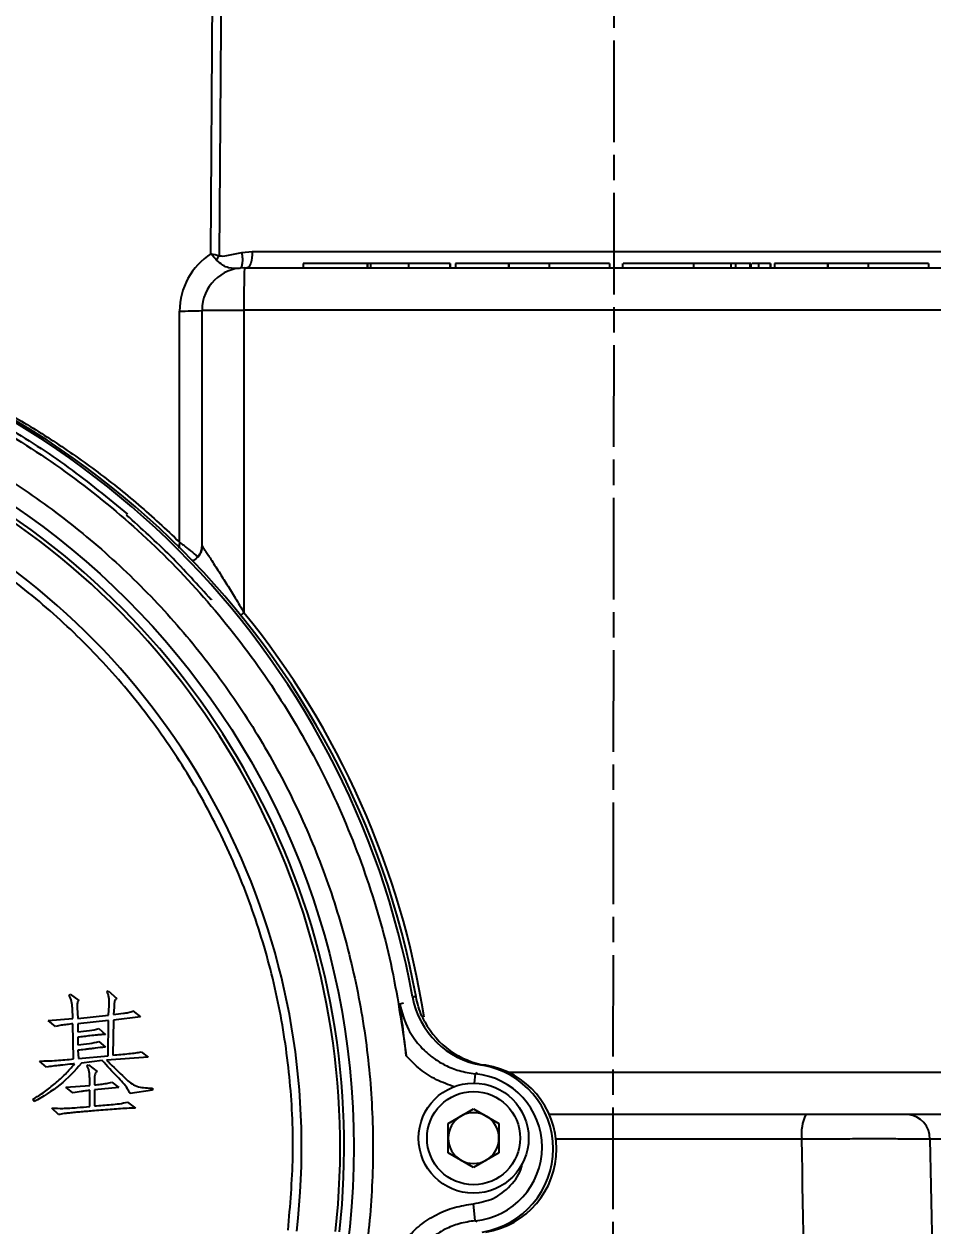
# Model space of a CAD drawing. Header units: millimetres. Extents: x 1756 to 4801, y 514 to 2668.
# Drawn here: x 2619 to 2726.4, y 2249 to 2390.9 of the extents above; entities that cross this region are included whole.
import ezdxf

# ---------------------------------------------------------------- set-up
doc = ezdxf.new("R2010")
doc.units = ezdxf.units.MM
doc.linetypes.add('AM_ISO08W050', pattern=[18, 12, -1.5, 3, -1.5])
doc.layers.add('AM_5', color=3, linetype='Continuous', lineweight=25)
doc.layers.add('AM_7', color=4, linetype='AM_ISO08W050', lineweight=25)
doc.styles.add('SLDTEXTSTYLE1', font='txt.shx', dxfattribs={"width": 0.7, "bigfont": 'gbcbig.shx'})
doc.dimstyles.new('SLDDIMSTYLE12$0', dxfattribs={"dimtxt": 12, "dimasz": 10, "dimexe": 0, "dimexo": 0.0625, "dimgap": 0.875, "dimtad": 1, "dimdec": 1, "dimlfac": 1.8, "dimrnd": 1e-09, "dimzin": 12, "dimdsep": 46, "dimtxsty": 'SLDTEXTSTYLE1', "dimcen": 0.09, "dimdle": 8.16, "dimclrd": 3, "dimclre": 3, "dimadec": 0, "dimazin": 3, "dimtfac": 1, "dimtdec": 1, "dimtofl": 0, "dimtmove": 0, "dimatfit": 3, "dimfxl": 0, "dimfrac": 2, "dimtolj": 1, "dimlwd": 5, "dimlwe": 5, "dimarcsym": 0})

# ---------------------------------------------------------------- blocks, each defined once
blk = doc.blocks.new('*D47')
at = {"layer": 'AM_5', "color": 3, "lineweight": 5, "transparency": 16777216}
blk.add_line((2674.76, 2473.93), (2280.36, 2473.93), dxfattribs=at)
at = {"layer": 'AM_5', "color": 3, "linetype": 'Continuous', "lineweight": 5, "transparency": 16777216}
for p, q in [((2280.36, 2463.93), (2280.36, 2150.15)), ((2686.43, 2140.15), (2280.36, 2140.15))]:
    blk.add_line(p, q, dxfattribs=at)
at = {"layer": 'AM_5', "color": 3, "transparency": 16777216}
for points in [[(2278.69, 2463.93), (2282.03, 2463.93), (2280.36, 2473.93)], [(2278.69, 2150.15), (2282.03, 2150.15), (2280.36, 2140.15)]]:
    blk.add_solid(points, dxfattribs=at)
at = {"layer": 'Defpoints', "color": 0, "transparency": 16777216}
for p in [(2674.82, 2473.93), (2280.36, 2140.15), (2686.5, 2140.15)]:
    blk.add_point(p, dxfattribs=at)
at = {"layer": 'AM_5', "color": 0, "transparency": 16777216, "insert": (2265.77, 2307.04), "char_height": 12, "attachment_point": 5, "rotation": 90, "style": 'SLDTEXTSTYLE1'}
blk.add_mtext('\\A1;{\\H2.28571x;335}', dxfattribs=at)

msp = doc.modelspace()

# ---------------------------------------------------------------- linework, layer by layer
at = {"color": 7, "linetype": 'Continuous', "lineweight": 25}
for p, q in [((2641.087, 2363.777), (2641.406, 2414.784)), ((2644.731, 2363.948), (2645.97, 2364.062)), ((2645.97, 2364.062), (2731.457, 2364.062)), ((2645.035, 2362.132), (2731.75, 2362.132)), ((2651.982, 2362.632), (2651.982, 2362.132)), ((2659.532, 2362.632), (2651.982, 2362.632)), ((2659.532, 2362.632), (2659.532, 2362.132)), ((2659.557, 2362.632), (2659.532, 2362.632)), ((2659.557, 2362.632), (2659.557, 2362.132)), ((2659.944, 2362.632), (2659.557, 2362.632)), ((2659.944, 2362.632), (2659.944, 2362.132)), ((2664.427, 2362.632), (2659.944, 2362.632)), ((2664.427, 2362.632), (2664.427, 2362.132)), ((2669.318, 2362.632), (2664.427, 2362.632)), ((2669.318, 2362.632), (2669.318, 2362.132)), ((2669.342, 2362.632), (2669.318, 2362.632)), ((2669.342, 2362.632), (2669.342, 2362.132)), ((2669.964, 2362.632), (2669.964, 2362.132)), ((2676.24, 2362.632), (2669.964, 2362.632)), ((2676.24, 2362.632), (2676.24, 2362.132)), ((2676.265, 2362.632), (2676.24, 2362.632)), ((2676.265, 2362.632), (2676.265, 2362.132)), ((2681.024, 2362.632), (2676.265, 2362.632)), ((2681.024, 2362.632), (2681.024, 2362.132)), ((2688.151, 2362.632), (2681.024, 2362.632)), ((2688.151, 2362.632), (2688.151, 2362.132)), ((2688.175, 2362.632), (2688.151, 2362.632)), ((2688.175, 2362.632), (2688.175, 2362.132)), ((2689.706, 2362.632), (2689.706, 2362.132)), ((2698.067, 2362.632), (2698.067, 2362.132)), ((2702.484, 2362.632), (2702.484, 2362.132)), ((2703.059, 2362.632), (2703.059, 2362.132)), ((2704.731, 2362.632), (2704.731, 2362.132)), ((2704.853, 2362.632), (2704.731, 2362.632)), ((2704.853, 2362.632), (2704.853, 2362.132)), ((2705.747, 2362.632), (2705.747, 2362.132)), ((2707.144, 2362.632), (2705.747, 2362.632)), ((2707.144, 2362.632), (2707.144, 2362.132)), ((2707.169, 2362.632), (2707.144, 2362.632)), ((2707.169, 2362.632), (2707.169, 2362.132)), ((2707.63, 2362.632), (2707.63, 2362.132)), ((2713.906, 2362.632), (2707.63, 2362.632)), ((2713.906, 2362.632), (2713.906, 2362.132)), ((2713.931, 2362.632), (2713.906, 2362.632)), ((2713.931, 2362.632), (2713.931, 2362.132)), ((2718.69, 2362.632), (2713.931, 2362.632)), ((2718.69, 2362.632), (2718.69, 2362.132)), ((2725.816, 2362.632), (2718.69, 2362.632)), ((2725.816, 2362.632), (2725.816, 2362.132)), ((2725.841, 2362.632), (2725.816, 2362.632)), ((2725.841, 2362.632), (2725.841, 2362.132)), ((2637.372, 2329.747), (2637.381, 2357.028)), ((2640.035, 2357.132), (2644.989, 2357.132)), ((2640.035, 2329.302), (2640.035, 2357.132)), ((2731.704, 2357.132), (2644.989, 2357.132)), ((2644.989, 2357.132), (2644.989, 2321.408)), ((2631.121, 2332.923), (2631.201, 2333.004)), ((2640.035, 2329.302), (2640.072, 2329.235)), ((2641.193, 2323.006), (2641.116, 2322.928)), ((2628.807, 2276.625), (2628.935, 2276.753)), ((2628.935, 2276.753), (2629.956, 2275.859)), ((2624.339, 2276.242), (2624.467, 2276.37)), ((2624.467, 2276.37), (2625.488, 2275.604)), ((2663.84, 2275.3), (2663.381, 2275.194)), ((2665.311, 2276.036), (2664.894, 2276.036)), ((2624.786, 2273.498), (2624.722, 2274.71)), ((2625.297, 2274.774), (2625.36, 2273.498)), ((2625.36, 2273.498), (2628.998, 2273.881)), ((2628.998, 2273.881), (2629.062, 2275.029)), ((2629.637, 2274.838), (2629.573, 2273.944)), ((2631.871, 2274.391), (2632.764, 2273.689)), ((2621.85, 2273.242), (2624.786, 2273.498)), ((2622.744, 2272.54), (2621.85, 2273.242)), ((2624.85, 2268.711), (2624.786, 2272.859)), ((2628.998, 2273.242), (2625.36, 2272.859)), ((2625.36, 2272.859), (2625.36, 2271.902)), ((2627.85, 2272.285), (2628.615, 2271.583)), ((2628.935, 2269.094), (2628.998, 2273.242)), ((2629.573, 2273.306), (2629.509, 2269.158)), ((2632.764, 2273.689), (2629.573, 2273.306)), ((2625.36, 2271.264), (2625.36, 2270.37)), ((2625.36, 2269.732), (2625.424, 2268.775)), ((2627.85, 2270.753), (2628.615, 2270.115)), ((2632.828, 2269.54), (2633.658, 2268.902)), ((2621.659, 2267.753), (2620.829, 2268.455)), ((2625.424, 2268.775), (2628.935, 2269.094)), ((2628.233, 2268.519), (2625.807, 2268.2)), ((2633.658, 2268.902), (2628.743, 2268.583)), ((2626.445, 2267.881), (2626.637, 2268.009)), ((2626.637, 2268.009), (2627.658, 2267.243)), ((2672.298, 2266.962), (2672.194, 2265.859)), ((2672.518, 2267.093), (2672.298, 2266.962)), ((2673.538, 2267.96), (2673.121, 2267.96)), ((2676.196, 2267.132), (2801.701, 2267.132)), ((2623.956, 2265.392), (2626.765, 2265.583)), ((2624.786, 2264.69), (2623.956, 2265.392)), ((2626.765, 2265.583), (2626.765, 2266.413)), ((2627.339, 2266.222), (2627.339, 2265.647)), ((2630.211, 2265.328), (2627.339, 2265.073)), ((2629.381, 2265.966), (2630.211, 2265.328)), ((2634.168, 2265.264), (2634.168, 2265.009)), ((2620.191, 2263.669), (2620.063, 2263.924)), ((2626.765, 2263.094), (2626.765, 2265.009)), ((2627.339, 2265.073), (2627.339, 2263.158)), ((2634.168, 2265.009), (2631.551, 2264.626)), ((2623.063, 2262.137), (2622.297, 2262.903)), ((2631.232, 2263.605), (2632.19, 2262.903)), ((2669.107, 2261.091), (2672.107, 2262.823)), ((2672.107, 2262.823), (2675.107, 2261.091)), ((2669.107, 2257.627), (2669.107, 2261.091)), ((2675.107, 2261.091), (2675.107, 2257.627)), ((2796.748, 2262.132), (2681.064, 2262.132)), ((2710.883, 2259.237), (2681.846, 2259.237)), ((2766.138, 2259.237), (2725.985, 2259.237)), ((2672.107, 2255.895), (2669.107, 2257.627)), ((2675.107, 2257.627), (2672.107, 2255.895)), ((2672.298, 2249.609), (2672.11, 2251.6)), ((2672.518, 2249.478), (2672.298, 2249.609))]:
    msp.add_line(p, q, dxfattribs=at)
at = {"color": 7, "linetype": 'Continuous', "lineweight": 25, "flags": 128}
for points in [[(2642.396, 2414.784), (2642.358, 2408.788), (2642.205, 2384.803), (2642.07, 2363.595)], [(2645.97, 2364.062), (2645.954, 2363.682), (2645.917, 2363.319), (2645.858, 2362.985), (2645.781, 2362.694), (2645.688, 2362.455), (2645.583, 2362.278), (2645.47, 2362.169), (2645.352, 2362.132)], [(2639.427, 2327.866), (2639.306, 2327.757), (2638.927, 2327.512)], [(2644.989, 2321.408), (2644.69, 2321.165), (2644.604, 2321.095)]]:
    msp.add_lwpolyline(points, dxfattribs=at)
at = {"color": 7, "linetype": 'Continuous', "lineweight": 25}
for centre, radius in [((2566.478, 2258.286), 91.48), ((2672.107, 2259.359), 6.5), ((2672.107, 2259.359), 5.5)]:
    msp.add_circle(centre, radius, dxfattribs=at)
for centre, radius, start, end in [((2636.431, 2366.432), 6.312, 327.47153, 333.29916), ((2645.035, 2357.132), 5, 90.00123, 180.00123), ((2780.094, 2358.382), 135.111, 178.40951, 180.53004), ((2566.516, 2258.112), 99.998, 10.32572, 79.67183), ((2566.932, 2258.112), 99.998, 10.32572, 79.67183), ((2637.741, 2402.138), 45.112, 269.5425, 272.91525), ((2566.478, 2258.286), 90.341, 353.64897, 186.35103), ((2566.478, 2258.286), 89.875, 353.64897, 186.35103), ((2566.478, 2258.286), 85.319, 353.33017, 186.66983), ((2638.036, 2329.302), 2, 314.08939, 0.00468), ((2567.132, 2258.11), 100.34, 8.89486, 39.11087), ((2674.732, 2277.829), 10, 190.32569, 260.73004), ((2675.149, 2277.829), 10, 208.40155, 260.73043), ((2671.478, 2258.286), 8.715, 275.40246, 84.59754), ((2671.514, 2258.11), 9.98, 279.27074, 80.72926), ((2671.93, 2258.11), 9.98, 279.27074, 80.72926), ((2672.107, 2259.359), 3, 60, 120), ((2672.107, 2259.359), 3, 120, 180), ((2672.107, 2259.359), 3, 0, 60), ((2715.887, 2259.925), 5.051, 154.09074, 187.8297), ((2723.198, 2259.352), 2.789, 357.62878, 85.33222), ((2672.107, 2259.359), 3, 180, 240), ((2672.107, 2259.359), 3, 300, 0), ((2672.107, 2259.359), 3, 240, 300)]:
    msp.add_arc(centre, radius, start, end, dxfattribs=at)
msp.add_ellipse((2645.381, 2357.028), major_axis=(5.273, 6.017), ratio=0.999674, start_param=1.2862569, end_param=2.290243, dxfattribs=at)
for points, knots in [([(2641.753, 2363.037), (2641.537, 2363.28), (2641.32, 2363.526), (2641.09, 2363.774), (2641.087, 2363.777)], [0, 0, 0, 0, 0.988646, 1, 1, 1, 1]), ([(2641.087, 2363.777), (2641.091, 2363.776), (2641.424, 2363.713), (2641.749, 2363.654), (2642.07, 2363.595)], [0, 0, 0, 0, 0.0113379, 1, 1, 1, 1]), ([(2642.07, 2363.595), (2642.144, 2363.571), (2642.498, 2363.455), (2643.41, 2363.696), (2644.214, 2363.849), (2644.731, 2363.948)], [0, 0, 0, 0, 0.0857974, 0.4114987, 1, 1, 1, 1]), ([(2644.731, 2363.948), (2644.76, 2363.706), (2644.818, 2363.221), (2644.783, 2362.61), (2644.665, 2362.169), (2644.525, 2362.09), (2644.455, 2362.051)], [0, 0, 0, 0, 0.2500015, 0.500002, 0.7500015, 1, 1, 1, 1]), ([(2644.455, 2362.051), (2644.041, 2362.033), (2643.421, 2362.007), (2642.447, 2362.401), (2641.985, 2362.825), (2641.753, 2363.037)], [0, 0, 0, 0, 0.498626, 0.748287, 1, 1, 1, 1]), ([(2698.067, 2362.632), (2697.363, 2362.632), (2695.957, 2362.632), (2694, 2362.632), (2692.434, 2362.632), (2691.049, 2362.632), (2689.934, 2362.632), (2689.813, 2362.632), (2689.756, 2362.632)], [0, 0, 0, 0, 0.1292458, 0.2582816, 0.3873313, 0.5166242, 0.7750014, 1, 1, 1, 1]), ([(2702.484, 2362.632), (2702.125, 2362.632), (2701.407, 2362.632), (2699.9, 2362.632), (2698.762, 2362.632), (2698.067, 2362.632)], [0, 0, 0, 0, 0.2802018, 0.5601492, 1, 1, 1, 1]), ([(2703.059, 2362.632), (2702.935, 2362.632), (2702.713, 2362.632), (2702.554, 2362.632), (2702.484, 2362.632)], [0, 0, 0, 0, 0.5575041, 1, 1, 1, 1]), ([(2704.731, 2362.632), (2704.417, 2362.632), (2703.858, 2362.632), (2703.303, 2362.632), (2703.059, 2362.632)], [0, 0, 0, 0, 0.5605094, 1, 1, 1, 1]), ([(2705.747, 2362.632), (2705.593, 2362.632), (2705.285, 2362.632), (2705.004, 2362.632), (2704.976, 2362.632), (2704.97, 2362.632)], [0, 0, 0, 0, 0.4465927, 0.894873, 1, 1, 1, 1]), ([(2587.586, 2355.949), (2589.405, 2355.578), (2593.948, 2354.651), (2601.104, 2352.377), (2608.999, 2349.22), (2616.024, 2345.66), (2622.152, 2341.963), (2627.469, 2338.259), (2632.585, 2334.218), (2635.776, 2331.237), (2637.372, 2329.747)], [0, 0, 0, 0, 0.0975887, 0.2437225, 0.3941025, 0.5444826, 0.6574031, 0.7703236, 0.8851618, 1, 1, 1, 1]), ([(2650.194, 2248.496), (2650.445, 2251.391), (2650.951, 2257.231), (2650.549, 2266.088), (2649.267, 2274.951), (2647.017, 2283.676), (2643.854, 2292.112), (2639.832, 2300.117), (2635.043, 2307.569), (2629.556, 2314.417), (2623.391, 2320.662), (2616.546, 2326.285), (2609.062, 2331.209), (2601.051, 2335.331), (2592.646, 2338.578), (2583.992, 2340.882), (2575.241, 2342.31), (2569.383, 2342.485), (2566.478, 2342.572)], [0, 0, 0, 0, 0.0612816, 0.1235957, 0.1866179, 0.25, 0.3133821, 0.3764043, 0.4387184, 0.5, 0.5612816, 0.6235957, 0.6866179, 0.75, 0.8133821, 0.8764043, 0.9387184, 1, 1, 1, 1]), ([(2637.372, 2329.747), (2637.372, 2329.743), (2637.371, 2329.734), (2637.369, 2329.722), (2637.368, 2329.705), (2637.365, 2329.683), (2637.362, 2329.648), (2637.356, 2329.594), (2637.347, 2329.511), (2637.334, 2329.38), (2637.316, 2329.218), (2637.303, 2329.098), (2637.297, 2329.041)], [0, 0, 0, 0, 0.0160629, 0.0350859, 0.0542719, 0.0839567, 0.1299005, 0.2010605, 0.3114552, 0.4833594, 0.7534512, 1, 1, 1, 1]), ([(2637.372, 2329.747), (2637.375, 2329.744), (2637.382, 2329.739), (2637.392, 2329.731), (2637.404, 2329.721), (2637.422, 2329.707), (2637.45, 2329.685), (2637.492, 2329.652), (2637.558, 2329.6), (2637.661, 2329.519), (2637.823, 2329.391), (2638.09, 2329.181), (2638.617, 2328.767), (2639.187, 2328.318), (2639.496, 2328.079), (2639.58, 2328.014)], [0, 0, 0, 0, 0.0037041, 0.0080975, 0.0125246, 0.0193728, 0.0299691, 0.0463741, 0.0718081, 0.111377, 0.1734656, 0.2730827, 0.4438375, 0.8493193, 1, 1, 1, 1]), ([(2640.07, 2329.237), (2640.035, 2329.023), (2639.98, 2328.689), (2639.747, 2328.231), (2639.567, 2328.022), (2639.475, 2327.914)], [0, 0, 0, 0, 0.4634369, 0.7234421, 1, 1, 1, 1]), ([(2640.072, 2329.235), (2640.072, 2329.234), (2640.085, 2329.21), (2640.195, 2329.04), (2640.402, 2328.726), (2640.704, 2328.274), (2641.079, 2327.707), (2641.53, 2327.019), (2642.166, 2326.038), (2642.988, 2324.739), (2643.983, 2323.121), (2644.647, 2321.99), (2644.989, 2321.408)], [0, 0, 0, 0, 0.0016797, 0.0649717, 0.1327393, 0.2065082, 0.2857099, 0.3737676, 0.4712733, 0.6396437, 0.8141799, 1, 1, 1, 1]), ([(2639.424, 2327.883), (2639.321, 2327.771), (2639.192, 2327.63), (2638.929, 2327.545), (2638.877, 2327.528)], [0, 0, 0, 0, 0.8023421, 1, 1, 1, 1]), ([(2629.062, 2275.029), (2629.069, 2275.303), (2629.079, 2275.716), (2628.995, 2276.263), (2628.869, 2276.506), (2628.807, 2276.625)], [0, 0, 0, 0, 0.5004867, 0.7563958, 1, 1, 1, 1]), ([(2624.722, 2274.71), (2624.706, 2274.978), (2624.674, 2275.513), (2624.451, 2275.999), (2624.339, 2276.242)], [0, 0, 0, 0, 0.5014294, 1, 1, 1, 1]), ([(2625.488, 2275.604), (2625.47, 2275.598), (2625.434, 2275.585), (2625.376, 2275.534), (2625.317, 2275.414), (2625.274, 2275.151), (2625.288, 2274.925), (2625.297, 2274.774)], [0, 0, 0, 0, 0.0627384, 0.1251056, 0.2501602, 0.4999525, 1, 1, 1, 1]), ([(2629.956, 2275.859), (2629.915, 2275.835), (2629.833, 2275.788), (2629.737, 2275.622), (2629.647, 2275.307), (2629.641, 2275.025), (2629.637, 2274.838)], [0, 0, 0, 0, 0.1246065, 0.249783, 0.4997551, 1, 1, 1, 1]), ([(2664.152, 2269.075), (2664.032, 2270.143), (2663.79, 2272.29), (2663.518, 2274.223), (2663.381, 2275.194)], [0, 0, 0, 0, 0.4975573, 1, 1, 1, 1]), ([(2663.381, 2275.194), (2663.656, 2274.16), (2664.026, 2272.768), (2664.981, 2271.233), (2665.66, 2270.353), (2666.475, 2269.514), (2667.493, 2268.688), (2668.805, 2267.905), (2670.434, 2267.243), (2671.657, 2267.059), (2672.298, 2266.962)], [0, 0, 0, 0, 0.2442906, 0.329037, 0.4144904, 0.500125, 0.5979935, 0.7157718, 0.8510735, 1, 1, 1, 1]), ([(2666.353, 2273.072), (2666.235, 2273.303), (2665.939, 2273.884), (2665.566, 2274.872), (2665.396, 2275.646), (2665.311, 2276.036)], [0, 0, 0, 0, 0.2461834, 0.6204204, 1, 1, 1, 1]), ([(2629.573, 2273.944), (2629.962, 2273.992), (2630.547, 2274.064), (2631.225, 2274.175), (2631.543, 2274.251), (2631.684, 2274.294), (2631.755, 2274.315), (2631.815, 2274.343), (2631.852, 2274.375), (2631.871, 2274.391)], [0, 0, 0, 0, 0.49996, 0.749982, 0.8747254, 0.9164061, 0.9376784, 0.9687122, 1, 1, 1, 1]), ([(2624.786, 2272.859), (2624.543, 2272.831), (2624.078, 2272.777), (2623.391, 2272.7), (2622.959, 2272.593), (2622.744, 2272.54)], [0, 0, 0, 0, 0.3550758, 0.6787643, 1, 1, 1, 1]), ([(2625.36, 2271.902), (2625.816, 2271.946), (2626.653, 2272.026), (2627.475, 2272.204), (2627.85, 2272.285)], [0, 0, 0, 0, 0.5444227, 1, 1, 1, 1]), ([(2628.615, 2271.583), (2628.445, 2271.583), (2628.117, 2271.582), (2627.508, 2271.523), (2626.831, 2271.449), (2626.073, 2271.357), (2625.597, 2271.295), (2625.36, 2271.264)], [0, 0, 0, 0, 0.15654374, 0.3002265, 0.55985572, 0.78134838, 1, 1, 1, 1]), ([(2625.36, 2270.37), (2625.816, 2270.414), (2626.653, 2270.495), (2627.475, 2270.672), (2627.85, 2270.753)], [0, 0, 0, 0, 0.54442273, 1, 1, 1, 1]), ([(2628.615, 2270.115), (2628.218, 2270.067), (2627.717, 2270.006), (2627.187, 2269.942), (2627.046, 2269.925), (2627.005, 2269.92), (2626.9, 2269.907), (2626.624, 2269.876), (2626.081, 2269.814), (2625.632, 2269.763), (2625.36, 2269.732)], [0, 0, 0, 0, 0.3664455, 0.4623341, 0.4884448, 0.4960418, 0.4999998, 0.5858417, 0.75, 1, 1, 1, 1]), ([(2629.509, 2269.158), (2629.82, 2269.185), (2630.45, 2269.242), (2631.353, 2269.326), (2632.047, 2269.409), (2632.524, 2269.472), (2632.727, 2269.518), (2632.828, 2269.54)], [0, 0, 0, 0, 0.2800254, 0.5679935, 0.8139788, 0.90683, 1, 1, 1, 1]), ([(2620.063, 2263.924), (2620.519, 2264.217), (2621.431, 2264.803), (2622.71, 2265.809), (2623.916, 2266.904), (2624.624, 2267.725), (2624.977, 2268.136)], [0, 0, 0, 0, 0.2500184, 0.50003, 0.7500152, 1, 1, 1, 1]), ([(2625.807, 2268.2), (2624.99, 2267.298), (2623.356, 2265.493), (2621.246, 2264.277), (2620.191, 2263.669)], [0, 0, 0, 0, 0.49972606, 1, 1, 1, 1]), ([(2620.829, 2268.455), (2621.5, 2268.473), (2622.844, 2268.507), (2624.181, 2268.643), (2624.85, 2268.711)], [0, 0, 0, 0, 0.4998338, 1, 1, 1, 1]), ([(2624.977, 2268.136), (2624.786, 2268.116), (2624.233, 2268.057), (2623.662, 2267.994), (2622.992, 2267.921), (2622.439, 2267.859), (2621.904, 2267.787), (2621.659, 2267.753)], [0, 0, 0, 0, 0.1726098, 0.5000206, 0.5157116, 0.7774565, 1, 1, 1, 1]), ([(2631.551, 2264.626), (2631.454, 2264.808), (2631.06, 2265.539), (2629.851, 2266.776), (2628.831, 2267.875), (2628.233, 2268.519)], [0, 0, 0, 0, 0.1204989, 0.4845828, 1, 1, 1, 1]), ([(2628.743, 2268.583), (2628.879, 2268.452), (2629.674, 2267.684), (2630.655, 2266.724), (2631.735, 2265.715), (2632.78, 2265.296), (2633.612, 2265.277), (2634.168, 2265.264)], [0, 0, 0, 0, 0.0858222, 0.500579, 0.6255537, 0.7499526, 1, 1, 1, 1]), ([(2669.83, 2265.417), (2669.12, 2265.671), (2667.693, 2266.182), (2665.752, 2267.427), (2664.686, 2268.525), (2664.152, 2269.075)], [0, 0, 0, 0, 0.3300361, 0.66399882, 1, 1, 1, 1]), ([(2626.765, 2266.413), (2626.756, 2266.667), (2626.743, 2267.047), (2626.632, 2267.548), (2626.507, 2267.77), (2626.445, 2267.881)], [0, 0, 0, 0, 0.5002034, 0.7503812, 1, 1, 1, 1]), ([(2627.658, 2267.243), (2627.617, 2267.219), (2627.535, 2267.17), (2627.425, 2267.013), (2627.316, 2266.697), (2627.33, 2266.412), (2627.339, 2266.222)], [0, 0, 0, 0, 0.1249641, 0.2504056, 0.5000303, 1, 1, 1, 1]), ([(2627.339, 2265.647), (2627.587, 2265.675), (2628.056, 2265.728), (2628.743, 2265.801), (2629.17, 2265.911), (2629.381, 2265.966)], [0, 0, 0, 0, 0.3619719, 0.6841185, 1, 1, 1, 1]), ([(2626.765, 2265.009), (2626.536, 2264.977), (2626.241, 2264.935), (2625.91, 2264.887), (2625.477, 2264.824), (2625.114, 2264.754), (2624.786, 2264.69)], [0, 0, 0, 0, 0.3449558, 0.4462952, 0.5002092, 1, 1, 1, 1]), ([(2622.297, 2262.903), (2622.729, 2262.886), (2623.724, 2262.849), (2625.214, 2262.962), (2626.269, 2263.052), (2626.765, 2263.094)], [0, 0, 0, 0, 0.289978, 0.6665707, 1, 1, 1, 1]), ([(2632.19, 2262.903), (2631.848, 2262.893), (2631.175, 2262.875), (2630.168, 2262.807), (2629.144, 2262.735), (2628.114, 2262.656), (2627.164, 2262.576), (2626.323, 2262.508), (2625.585, 2262.442), (2624.891, 2262.376), (2624.283, 2262.313), (2623.678, 2262.253), (2623.289, 2262.179), (2623.063, 2262.137)], [0, 0, 0, 0, 0.111912, 0.2203794, 0.3303488, 0.4480332, 0.5586453, 0.6421864, 0.7244882, 0.8011937, 0.8704803, 0.9246662, 1, 1, 1, 1]), ([(2627.339, 2263.158), (2627.665, 2263.183), (2628.317, 2263.234), (2629.294, 2263.321), (2630.272, 2263.406), (2630.912, 2263.539), (2631.232, 2263.605)], [0, 0, 0, 0, 0.2501141, 0.5002263, 0.7503325, 1, 1, 1, 1]), ([(2725.985, 2259.237), (2725.521, 2259.241), (2724.584, 2259.248), (2722.758, 2259.255), (2720.678, 2259.258), (2718.375, 2259.258), (2715.93, 2259.255), (2713.4, 2259.248), (2711.722, 2259.241), (2710.883, 2259.237)], [0, 0, 0, 0, 0.1404807, 0.2837071, 0.4269332, 0.5702047, 0.7134763, 0.856738, 1, 1, 1, 1]), ([(2712.822, 2140.11), (2712.483, 2160.203), (2711.812, 2199.912), (2711.19, 2239.621), (2710.883, 2259.237)], [0, 0, 0, 0, 0.50602862, 1, 1, 1, 1]), ([(2725.985, 2259.237), (2726.434, 2239.622), (2727.343, 2199.913), (2728.322, 2160.204), (2728.817, 2140.11)], [0, 0, 0, 0, 0.4939776, 1, 1, 1, 1]), ([(2672.11, 2251.6), (2672.9, 2251.757), (2674.536, 2252.082), (2676.514, 2253.678), (2677.666, 2255.225), (2677.819, 2256.191), (2677.839, 2256.316)], [0, 0, 0, 0, 0.3027449, 0.6273546, 0.9519642, 1, 1, 1, 1]), ([(2664.152, 2247.496), (2664.685, 2248.049), (2665.75, 2249.15), (2667.707, 2250.37), (2669.835, 2251.256), (2671.35, 2251.485), (2672.11, 2251.6)], [0, 0, 0, 0, 0.250755, 0.4999887, 0.7492331, 1, 1, 1, 1]), ([(2672.298, 2249.609), (2671.657, 2249.512), (2670.434, 2249.328), (2668.955, 2248.726), (2667.866, 2248.111), (2667.1, 2247.569), (2665.812, 2246.474), (2664.233, 2244.515), (2663.661, 2242.408), (2663.381, 2241.377)], [0, 0, 0, 0, 0.1490594, 0.2844868, 0.3652537, 0.4374076, 0.5004523, 0.7554677, 1, 1, 1, 1])]:
    msp.add_open_spline(points, degree=3, knots=knots, dxfattribs=at)
for points in [[(2577.267, 2355.959), (2580.919, 2355.435), (2588.222, 2354.387), (2598.865, 2351.267), (2609.108, 2347.059), (2618.809, 2341.704), (2627.848, 2335.299), (2636.11, 2327.918), (2643.492, 2319.656), (2649.896, 2310.617), (2655.252, 2300.916), (2659.46, 2290.673), (2662.579, 2280.03), (2663.627, 2272.727), (2664.152, 2269.075)], [(2583.506, 2355.705), (2586.42, 2355.117), (2592.247, 2353.942), (2600.742, 2351.189), (2608.971, 2347.742), (2616.842, 2343.541), (2624.342, 2338.696), (2628.935, 2334.922), (2631.232, 2333.035)], [(2566.478, 2352.026), (2569.546, 2351.939), (2575.681, 2351.765), (2584.795, 2350.362), (2593.733, 2348.137), (2602.408, 2345.029), (2610.738, 2341.09), (2618.641, 2336.353), (2626.042, 2330.864), (2632.869, 2324.677), (2639.057, 2317.85), (2644.546, 2310.449), (2649.282, 2302.546), (2653.222, 2294.216), (2656.326, 2285.541), (2658.565, 2276.603), (2659.917, 2267.489), (2660.369, 2258.286), (2659.917, 2249.083), (2658.565, 2239.968), (2656.326, 2231.03), (2653.222, 2222.355), (2649.282, 2214.026), (2644.546, 2206.123), (2639.057, 2198.722), (2632.869, 2191.895), (2626.042, 2185.707), (2618.641, 2180.218), (2610.738, 2175.481), (2602.408, 2171.542), (2593.733, 2168.435), (2584.795, 2166.209), (2575.681, 2164.806), (2569.546, 2164.632), (2566.478, 2164.545)], [(2641.116, 2322.928), (2639.539, 2324.684), (2636.387, 2328.194), (2632.876, 2331.347), (2631.121, 2332.923)]]:
    msp.add_open_spline(points, degree=3, dxfattribs=at)
at = {"layer": 'AM_7'}
msp.add_line((2688.737, 2442.98), (2688.388, 2076.71), dxfattribs=at)

# ---------------------------------------------------------------- dimensions: what is measured, and where the dimension line sits
at = {"layer": 'AM_5'}
dim = msp.add_linear_dim(base=(2280.359, 2140.146), p1=(2674.821, 2473.931), p2=(2686.497, 2140.146), angle=90, text='{\\H2.28571x;335}', dimstyle='SLDDIMSTYLE12$0', override={"dimlfac": 1}, dxfattribs=at)
dim.commit()
dim.dimension.update_dxf_attribs({"geometry": '*D47', "text_midpoint": (2265.77, 2307.038)})

doc.saveas('drawing.dxf')
